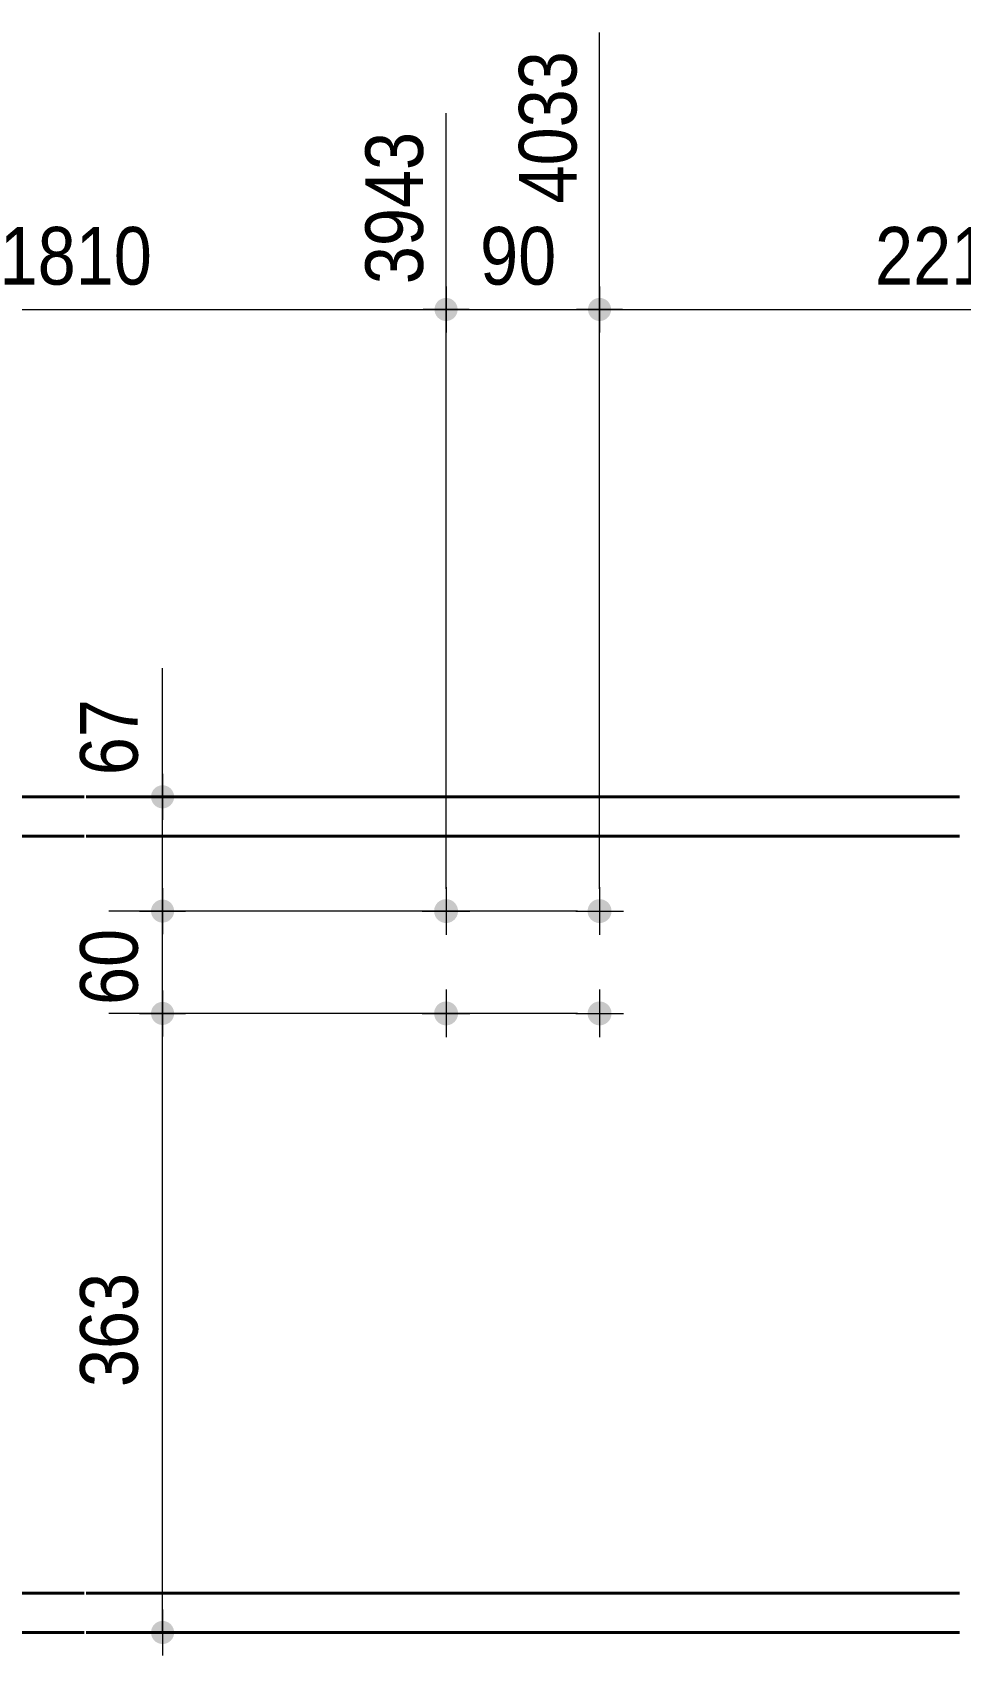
# Model space of a CAD drawing. Header units: millimetres. Extents: x 2 to 410, y 5 to 282.
# Drawn here: x 140.4 to 182.2, y 132.9 to 206.1 of the extents above; entities that cross this region are included whole.
import ezdxf

# ---------------------------------------------------------------- set-up
doc = ezdxf.new("R2010")
doc.units = ezdxf.units.MM
for name, color, linetype, lineweight in [('Boulon', 7, 'Continuous', 0), ('Cotation', 7, 'Continuous', 0), ('Piece', 2, 'Continuous', 0)]:
    doc.layers.add(name, color=color, linetype=linetype, lineweight=lineweight)
doc.styles.add('ARIAL', font='ARIAL.TTF')

# ---------------------------------------------------------------- blocks, each defined once
blk = doc.blocks.new('*A9')
at = {"layer": 'Boulon'}
for points in [[(165.41, 166.469), (165.412, 166.495), (165.415, 166.521), (165.419, 166.547), (165.425, 166.573), (165.432, 166.598), (165.441, 166.623), (165.45, 166.648), (165.461, 166.672), (165.473, 166.696), (165.486, 166.719), (165.5, 166.741), (165.515, 166.763), (165.531, 166.784), (165.549, 166.804), (165.567, 166.823), (165.586, 166.841), (165.606, 166.858), (165.627, 166.875), (165.648, 166.89), (165.671, 166.904), (165.694, 166.917), (165.717, 166.929), (165.742, 166.94), (165.766, 166.949), (165.791, 166.957), (165.817, 166.964), (165.843, 166.97), (165.869, 166.975), (165.895, 166.978), (165.921, 166.98), (165.948, 166.981), (165.974, 166.98), (166, 166.978), (166.027, 166.975), (166.053, 166.97), (166.078, 166.964), (166.104, 166.957), (166.129, 166.949), (166.154, 166.94), (166.178, 166.929), (166.201, 166.917), (166.224, 166.904), (166.247, 166.89), (166.268, 166.875), (166.289, 166.858), (166.309, 166.841), (166.328, 166.823), (166.347, 166.804), (166.364, 166.784), (166.38, 166.763), (166.395, 166.741), (166.409, 166.719), (166.422, 166.696), (166.434, 166.672), (166.445, 166.648), (166.455, 166.623), (166.463, 166.598), (166.47, 166.573), (166.476, 166.547), (166.48, 166.521), (166.483, 166.495), (166.485, 166.469), (166.486, 166.442), (166.485, 166.416), (166.483, 166.389), (166.48, 166.363), (166.476, 166.337), (166.47, 166.311), (166.463, 166.286), (166.455, 166.261), (166.445, 166.236), (166.434, 166.212), (166.422, 166.188), (166.409, 166.165), (166.395, 166.143), (166.38, 166.121), (166.364, 166.1), (166.347, 166.08), (166.328, 166.061), (166.309, 166.043), (166.289, 166.026), (166.268, 166.01), (166.247, 165.994), (166.224, 165.98), (166.201, 165.967), (166.178, 165.955), (166.154, 165.945), (166.129, 165.935), (166.104, 165.927), (166.078, 165.92), (166.053, 165.914), (166.027, 165.909), (166, 165.906), (165.974, 165.904), (165.948, 165.904), (165.921, 165.904), (165.895, 165.906), (165.869, 165.909), (165.843, 165.914), (165.817, 165.92), (165.791, 165.927), (165.766, 165.935), (165.742, 165.945), (165.717, 165.955), (165.694, 165.967), (165.671, 165.98), (165.648, 165.994), (165.627, 166.01), (165.606, 166.026), (165.586, 166.043), (165.567, 166.061), (165.549, 166.08), (165.531, 166.1), (165.515, 166.121), (165.5, 166.143), (165.486, 166.165), (165.473, 166.188), (165.461, 166.212), (165.45, 166.236), (165.441, 166.261), (165.432, 166.286), (165.425, 166.311), (165.419, 166.337), (165.415, 166.363), (165.412, 166.389), (165.41, 166.416), (165.409, 166.442)], [(165.41, 161.853), (165.412, 161.879), (165.415, 161.906), (165.419, 161.932), (165.425, 161.958), (165.432, 161.983), (165.441, 162.008), (165.45, 162.033), (165.461, 162.057), (165.473, 162.081), (165.486, 162.104), (165.5, 162.126), (165.515, 162.147), (165.531, 162.168), (165.549, 162.188), (165.567, 162.207), (165.586, 162.226), (165.606, 162.243), (165.627, 162.259), (165.648, 162.274), (165.671, 162.289), (165.694, 162.302), (165.717, 162.313), (165.742, 162.324), (165.766, 162.334), (165.791, 162.342), (165.817, 162.349), (165.843, 162.355), (165.869, 162.359), (165.895, 162.363), (165.921, 162.365), (165.948, 162.365), (165.974, 162.365), (166, 162.363), (166.027, 162.359), (166.053, 162.355), (166.078, 162.349), (166.104, 162.342), (166.129, 162.334), (166.154, 162.324), (166.178, 162.313), (166.201, 162.302), (166.224, 162.289), (166.247, 162.274), (166.268, 162.259), (166.289, 162.243), (166.309, 162.226), (166.328, 162.207), (166.347, 162.188), (166.364, 162.168), (166.38, 162.147), (166.395, 162.126), (166.409, 162.104), (166.422, 162.081), (166.434, 162.057), (166.445, 162.033), (166.455, 162.008), (166.463, 161.983), (166.47, 161.958), (166.476, 161.932), (166.48, 161.906), (166.483, 161.879), (166.485, 161.853), (166.486, 161.827), (166.485, 161.8), (166.483, 161.774), (166.48, 161.748), (166.476, 161.722), (166.47, 161.696), (166.463, 161.67), (166.455, 161.645), (166.445, 161.621), (166.434, 161.596), (166.422, 161.573), (166.409, 161.55), (166.395, 161.528), (166.38, 161.506), (166.364, 161.485), (166.347, 161.465), (166.328, 161.446), (166.309, 161.428), (166.289, 161.41), (166.268, 161.394), (166.247, 161.379), (166.224, 161.365), (166.201, 161.352), (166.178, 161.34), (166.154, 161.329), (166.129, 161.32), (166.104, 161.311), (166.078, 161.304), (166.053, 161.299), (166.027, 161.294), (166, 161.291), (165.974, 161.289), (165.948, 161.288), (165.921, 161.289), (165.895, 161.291), (165.869, 161.294), (165.843, 161.299), (165.817, 161.304), (165.791, 161.311), (165.766, 161.32), (165.742, 161.329), (165.717, 161.34), (165.694, 161.352), (165.671, 161.365), (165.648, 161.379), (165.627, 161.394), (165.606, 161.41), (165.586, 161.428), (165.567, 161.446), (165.549, 161.465), (165.531, 161.485), (165.515, 161.506), (165.5, 161.528), (165.486, 161.55), (165.473, 161.573), (165.461, 161.596), (165.45, 161.621), (165.441, 161.645), (165.432, 161.67), (165.425, 161.696), (165.419, 161.722), (165.415, 161.748), (165.412, 161.774), (165.41, 161.8), (165.409, 161.827)]]:
    blk.add_hatch(color=256, dxfattribs=at).paths.add_polyline_path(points, flags=17)
at = {"layer": 'Boulon', "linetype": 'Continuous', "lineweight": 0}
for p, q in [((165.948, 167.519), (165.948, 165.365)), ((164.871, 166.442), (167.024, 166.442)), ((165.948, 162.904), (165.948, 160.75)), ((164.871, 161.827), (167.024, 161.827))]:
    blk.add_line(p, q, dxfattribs=at)
blk = doc.blocks.new('*A10')
at = {"layer": 'Boulon'}
for points in [[(158.487, 166.469), (158.489, 166.495), (158.492, 166.521), (158.496, 166.547), (158.502, 166.573), (158.509, 166.598), (158.518, 166.623), (158.527, 166.648), (158.538, 166.672), (158.55, 166.696), (158.563, 166.719), (158.577, 166.741), (158.592, 166.763), (158.608, 166.784), (158.626, 166.804), (158.644, 166.823), (158.663, 166.841), (158.683, 166.858), (158.704, 166.875), (158.725, 166.89), (158.748, 166.904), (158.771, 166.917), (158.794, 166.929), (158.818, 166.94), (158.843, 166.949), (158.868, 166.957), (158.894, 166.964), (158.919, 166.97), (158.945, 166.975), (158.972, 166.978), (158.998, 166.98), (159.024, 166.981), (159.051, 166.98), (159.077, 166.978), (159.103, 166.975), (159.13, 166.97), (159.155, 166.964), (159.181, 166.957), (159.206, 166.949), (159.231, 166.94), (159.255, 166.929), (159.278, 166.917), (159.301, 166.904), (159.324, 166.89), (159.345, 166.875), (159.366, 166.858), (159.386, 166.841), (159.405, 166.823), (159.423, 166.804), (159.441, 166.784), (159.457, 166.763), (159.472, 166.741), (159.486, 166.719), (159.499, 166.696), (159.511, 166.672), (159.522, 166.648), (159.531, 166.623), (159.54, 166.598), (159.547, 166.573), (159.553, 166.547), (159.557, 166.521), (159.56, 166.495), (159.562, 166.469), (159.563, 166.442), (159.562, 166.416), (159.56, 166.389), (159.557, 166.363), (159.553, 166.337), (159.547, 166.311), (159.54, 166.286), (159.531, 166.261), (159.522, 166.236), (159.511, 166.212), (159.499, 166.188), (159.486, 166.165), (159.472, 166.143), (159.457, 166.121), (159.441, 166.1), (159.423, 166.08), (159.405, 166.061), (159.386, 166.043), (159.366, 166.026), (159.345, 166.01), (159.324, 165.994), (159.301, 165.98), (159.278, 165.967), (159.255, 165.955), (159.231, 165.945), (159.206, 165.935), (159.181, 165.927), (159.155, 165.92), (159.13, 165.914), (159.103, 165.909), (159.077, 165.906), (159.051, 165.904), (159.024, 165.904), (158.998, 165.904), (158.972, 165.906), (158.945, 165.909), (158.919, 165.914), (158.894, 165.92), (158.868, 165.927), (158.843, 165.935), (158.818, 165.945), (158.794, 165.955), (158.771, 165.967), (158.748, 165.98), (158.725, 165.994), (158.704, 166.01), (158.683, 166.026), (158.663, 166.043), (158.644, 166.061), (158.626, 166.08), (158.608, 166.1), (158.592, 166.121), (158.577, 166.143), (158.563, 166.165), (158.55, 166.188), (158.538, 166.212), (158.527, 166.236), (158.518, 166.261), (158.509, 166.286), (158.502, 166.311), (158.496, 166.337), (158.492, 166.363), (158.489, 166.389), (158.487, 166.416), (158.486, 166.442)], [(158.487, 161.853), (158.489, 161.879), (158.492, 161.906), (158.496, 161.932), (158.502, 161.958), (158.509, 161.983), (158.518, 162.008), (158.527, 162.033), (158.538, 162.057), (158.55, 162.081), (158.563, 162.104), (158.577, 162.126), (158.592, 162.147), (158.608, 162.168), (158.626, 162.188), (158.644, 162.207), (158.663, 162.226), (158.683, 162.243), (158.704, 162.259), (158.725, 162.274), (158.748, 162.289), (158.771, 162.302), (158.794, 162.313), (158.818, 162.324), (158.843, 162.334), (158.868, 162.342), (158.894, 162.349), (158.919, 162.355), (158.945, 162.359), (158.972, 162.363), (158.998, 162.365), (159.024, 162.365), (159.051, 162.365), (159.077, 162.363), (159.103, 162.359), (159.13, 162.355), (159.155, 162.349), (159.181, 162.342), (159.206, 162.334), (159.231, 162.324), (159.255, 162.313), (159.278, 162.302), (159.301, 162.289), (159.324, 162.274), (159.345, 162.259), (159.366, 162.243), (159.386, 162.226), (159.405, 162.207), (159.423, 162.188), (159.441, 162.168), (159.457, 162.147), (159.472, 162.126), (159.486, 162.104), (159.499, 162.081), (159.511, 162.057), (159.522, 162.033), (159.531, 162.008), (159.54, 161.983), (159.547, 161.958), (159.553, 161.932), (159.557, 161.906), (159.56, 161.879), (159.562, 161.853), (159.563, 161.827), (159.562, 161.8), (159.56, 161.774), (159.557, 161.748), (159.553, 161.722), (159.547, 161.696), (159.54, 161.67), (159.531, 161.645), (159.522, 161.621), (159.511, 161.596), (159.499, 161.573), (159.486, 161.55), (159.472, 161.528), (159.457, 161.506), (159.441, 161.485), (159.423, 161.465), (159.405, 161.446), (159.386, 161.428), (159.366, 161.41), (159.345, 161.394), (159.324, 161.379), (159.301, 161.365), (159.278, 161.352), (159.255, 161.34), (159.231, 161.329), (159.206, 161.32), (159.181, 161.311), (159.155, 161.304), (159.13, 161.299), (159.103, 161.294), (159.077, 161.291), (159.051, 161.289), (159.024, 161.288), (158.998, 161.289), (158.972, 161.291), (158.945, 161.294), (158.919, 161.299), (158.894, 161.304), (158.868, 161.311), (158.843, 161.32), (158.818, 161.329), (158.794, 161.34), (158.771, 161.352), (158.748, 161.365), (158.725, 161.379), (158.704, 161.394), (158.683, 161.41), (158.663, 161.428), (158.644, 161.446), (158.626, 161.465), (158.608, 161.485), (158.592, 161.506), (158.577, 161.528), (158.563, 161.55), (158.55, 161.573), (158.538, 161.596), (158.527, 161.621), (158.518, 161.645), (158.509, 161.67), (158.502, 161.696), (158.496, 161.722), (158.492, 161.748), (158.489, 161.774), (158.487, 161.8), (158.486, 161.827)]]:
    blk.add_hatch(color=256, dxfattribs=at).paths.add_polyline_path(points, flags=17)
at = {"layer": 'Boulon', "linetype": 'Continuous', "lineweight": 0}
for p, q in [((159.024, 167.519), (159.024, 165.365)), ((157.948, 166.442), (160.101, 166.442)), ((159.024, 162.904), (159.024, 160.75)), ((157.948, 161.827), (160.101, 161.827))]:
    blk.add_line(p, q, dxfattribs=at)
blk = doc.blocks.new('*A16')
at = {"layer": 'Piece', "color": 2, "linetype": 'Continuous', "lineweight": 40}
for p, q in [((103.316109, 171.595927), (142.696056, 171.595927)), ((142.796056, 171.595927), (182.176003, 171.595927)), ((142.696056, 169.826697), (103.316109, 169.826697)), ((182.176003, 169.826697), (142.796056, 169.826697)), ((142.696056, 135.67285), (103.316109, 135.67285)), ((182.176003, 135.67285), (142.796056, 135.67285)), ((103.316109, 133.90362), (142.696056, 133.90362)), ((142.796056, 133.90362), (182.176003, 133.90362))]:
    blk.add_line(p, q, dxfattribs=at)
blk = doc.blocks.new('*A64')
at = {"layer": 'Cotation'}
for points in [[(146.214, 161.307), (146.188, 161.309), (146.163, 161.312), (146.138, 161.317), (146.113, 161.322), (146.088, 161.329), (146.064, 161.337), (146.04, 161.346), (146.017, 161.357), (145.994, 161.368), (145.972, 161.381), (145.95, 161.394), (145.929, 161.409), (145.909, 161.425), (145.89, 161.441), (145.871, 161.459), (145.854, 161.477), (145.837, 161.497), (145.821, 161.517), (145.807, 161.538), (145.793, 161.559), (145.781, 161.582), (145.769, 161.604), (145.759, 161.628), (145.75, 161.652), (145.742, 161.676), (145.735, 161.7), (145.729, 161.725), (145.725, 161.75), (145.722, 161.776), (145.72, 161.801), (145.719, 161.827), (145.72, 161.852), (145.722, 161.878), (145.725, 161.903), (145.729, 161.928), (145.735, 161.953), (145.742, 161.978), (145.75, 162.002), (145.759, 162.026), (145.769, 162.049), (145.781, 162.072), (145.793, 162.094), (145.807, 162.116), (145.821, 162.136), (145.837, 162.157), (145.854, 162.176), (145.871, 162.194), (145.89, 162.212), (145.909, 162.229), (145.929, 162.244), (145.95, 162.259), (145.972, 162.273), (145.994, 162.285), (146.017, 162.297), (146.04, 162.307), (146.064, 162.316), (146.088, 162.324), (146.113, 162.331), (146.138, 162.337), (146.163, 162.341), (146.188, 162.344), (146.214, 162.346), (146.239, 162.347), (146.265, 162.346), (146.29, 162.344), (146.315, 162.341), (146.341, 162.337), (146.365, 162.331), (146.39, 162.324), (146.414, 162.316), (146.438, 162.307), (146.461, 162.297), (146.484, 162.285), (146.506, 162.273), (146.528, 162.259), (146.549, 162.244), (146.569, 162.229), (146.588, 162.212), (146.607, 162.194), (146.624, 162.176), (146.641, 162.157), (146.657, 162.136), (146.671, 162.116), (146.685, 162.094), (146.698, 162.072), (146.709, 162.049), (146.72, 162.026), (146.729, 162.002), (146.737, 161.978), (146.744, 161.953), (146.749, 161.928), (146.753, 161.903), (146.757, 161.878), (146.758, 161.852), (146.759, 161.827), (146.758, 161.801), (146.757, 161.776), (146.753, 161.75), (146.749, 161.725), (146.744, 161.7), (146.737, 161.676), (146.729, 161.652), (146.72, 161.628), (146.709, 161.604), (146.698, 161.582), (146.685, 161.559), (146.671, 161.538), (146.657, 161.517), (146.641, 161.497), (146.624, 161.477), (146.607, 161.459), (146.588, 161.441), (146.569, 161.425), (146.549, 161.409), (146.528, 161.394), (146.506, 161.381), (146.484, 161.368), (146.461, 161.357), (146.438, 161.346), (146.414, 161.337), (146.39, 161.329), (146.365, 161.322), (146.341, 161.317), (146.315, 161.312), (146.29, 161.309), (146.265, 161.307), (146.239, 161.307)], [(146.214, 133.384), (146.188, 133.386), (146.163, 133.389), (146.138, 133.394), (146.113, 133.399), (146.088, 133.406), (146.064, 133.414), (146.04, 133.423), (146.017, 133.434), (145.994, 133.445), (145.972, 133.458), (145.95, 133.471), (145.929, 133.486), (145.909, 133.502), (145.89, 133.518), (145.871, 133.536), (145.854, 133.554), (145.837, 133.574), (145.821, 133.594), (145.807, 133.615), (145.793, 133.636), (145.781, 133.658), (145.769, 133.681), (145.759, 133.705), (145.75, 133.728), (145.742, 133.753), (145.735, 133.777), (145.729, 133.802), (145.725, 133.827), (145.722, 133.853), (145.72, 133.878), (145.719, 133.904), (145.72, 133.929), (145.722, 133.955), (145.725, 133.98), (145.729, 134.005), (145.735, 134.03), (145.742, 134.055), (145.75, 134.079), (145.759, 134.103), (145.769, 134.126), (145.781, 134.149), (145.793, 134.171), (145.807, 134.193), (145.821, 134.213), (145.837, 134.234), (145.854, 134.253), (145.871, 134.271), (145.89, 134.289), (145.909, 134.306), (145.929, 134.321), (145.95, 134.336), (145.972, 134.35), (145.994, 134.362), (146.017, 134.374), (146.04, 134.384), (146.064, 134.393), (146.088, 134.401), (146.113, 134.408), (146.138, 134.414), (146.163, 134.418), (146.188, 134.421), (146.214, 134.423), (146.239, 134.424), (146.265, 134.423), (146.29, 134.421), (146.315, 134.418), (146.341, 134.414), (146.365, 134.408), (146.39, 134.401), (146.414, 134.393), (146.438, 134.384), (146.461, 134.374), (146.484, 134.362), (146.506, 134.35), (146.528, 134.336), (146.549, 134.321), (146.569, 134.306), (146.588, 134.289), (146.607, 134.271), (146.624, 134.253), (146.641, 134.234), (146.657, 134.213), (146.671, 134.193), (146.685, 134.171), (146.698, 134.149), (146.709, 134.126), (146.72, 134.103), (146.729, 134.079), (146.737, 134.055), (146.744, 134.03), (146.749, 134.005), (146.753, 133.98), (146.757, 133.955), (146.758, 133.929), (146.759, 133.904), (146.758, 133.878), (146.757, 133.853), (146.753, 133.827), (146.749, 133.802), (146.744, 133.777), (146.737, 133.753), (146.729, 133.728), (146.72, 133.705), (146.709, 133.681), (146.698, 133.658), (146.685, 133.636), (146.671, 133.615), (146.657, 133.594), (146.641, 133.574), (146.624, 133.554), (146.607, 133.536), (146.588, 133.518), (146.569, 133.502), (146.549, 133.486), (146.528, 133.471), (146.506, 133.458), (146.484, 133.445), (146.461, 133.434), (146.438, 133.423), (146.414, 133.414), (146.39, 133.406), (146.365, 133.399), (146.341, 133.394), (146.315, 133.389), (146.29, 133.386), (146.265, 133.384), (146.239, 133.384)]]:
    blk.add_hatch(color=256, dxfattribs=at).paths.add_polyline_path(points, flags=17)
at = {"layer": 'Cotation', "linetype": 'Continuous', "lineweight": 0}
for p, q in [((146.239, 162.867), (146.239, 160.787)), ((146.239, 161.827), (146.239, 162.867)), ((164.948, 161.827), (145.639, 161.827)), ((145.639, 161.827), (147.279, 161.827)), ((146.239, 133.904), (146.239, 161.827)), ((146.239, 134.944), (146.239, 132.864)), ((158.024, 133.904), (143.819, 133.904)), ((145.199, 133.904), (147.279, 133.904)), ((146.239, 133.904), (146.239, 132.864))]:
    blk.add_line(p, q, dxfattribs=at)
at = {"layer": 'Cotation'}
for p in [(146.239, 161.827), (146.239, 133.904)]:
    blk.add_point(p, dxfattribs=at)
at = {"layer": 'Cotation', "style": 'ARIAL', "width": 0.85}
blk.add_text('363', height=2.6, rotation=90.00021, dxfattribs=at).set_placement((145.119, 144.973))
blk = doc.blocks.new('*A65')
at = {"layer": 'Cotation'}
for points in [[(146.214, 165.923), (146.188, 165.925), (146.163, 165.928), (146.138, 165.932), (146.113, 165.938), (146.088, 165.944), (146.064, 165.952), (146.04, 165.962), (146.017, 165.972), (145.994, 165.983), (145.972, 165.996), (145.95, 166.01), (145.929, 166.024), (145.909, 166.04), (145.89, 166.057), (145.871, 166.074), (145.854, 166.093), (145.837, 166.112), (145.821, 166.132), (145.807, 166.153), (145.793, 166.175), (145.781, 166.197), (145.769, 166.22), (145.759, 166.243), (145.75, 166.267), (145.742, 166.291), (145.735, 166.316), (145.729, 166.341), (145.725, 166.366), (145.722, 166.391), (145.72, 166.417), (145.719, 166.442), (145.72, 166.468), (145.722, 166.493), (145.725, 166.518), (145.729, 166.544), (145.735, 166.568), (145.742, 166.593), (145.75, 166.617), (145.759, 166.641), (145.769, 166.664), (145.781, 166.687), (145.793, 166.709), (145.807, 166.731), (145.821, 166.752), (145.837, 166.772), (145.854, 166.791), (145.871, 166.81), (145.89, 166.827), (145.909, 166.844), (145.929, 166.86), (145.95, 166.874), (145.972, 166.888), (145.994, 166.901), (146.017, 166.912), (146.04, 166.922), (146.064, 166.932), (146.088, 166.94), (146.113, 166.946), (146.138, 166.952), (146.163, 166.956), (146.188, 166.96), (146.214, 166.961), (146.239, 166.962), (146.265, 166.961), (146.29, 166.96), (146.315, 166.956), (146.341, 166.952), (146.365, 166.946), (146.39, 166.94), (146.414, 166.932), (146.438, 166.922), (146.461, 166.912), (146.484, 166.901), (146.506, 166.888), (146.528, 166.874), (146.549, 166.86), (146.569, 166.844), (146.588, 166.827), (146.607, 166.81), (146.624, 166.791), (146.641, 166.772), (146.657, 166.752), (146.671, 166.731), (146.685, 166.709), (146.698, 166.687), (146.709, 166.664), (146.72, 166.641), (146.729, 166.617), (146.737, 166.593), (146.744, 166.568), (146.749, 166.544), (146.753, 166.518), (146.757, 166.493), (146.758, 166.468), (146.759, 166.442), (146.758, 166.417), (146.757, 166.391), (146.753, 166.366), (146.749, 166.341), (146.744, 166.316), (146.737, 166.291), (146.729, 166.267), (146.72, 166.243), (146.709, 166.22), (146.698, 166.197), (146.685, 166.175), (146.671, 166.153), (146.657, 166.132), (146.641, 166.112), (146.624, 166.093), (146.607, 166.074), (146.588, 166.057), (146.569, 166.04), (146.549, 166.024), (146.528, 166.01), (146.506, 165.996), (146.484, 165.983), (146.461, 165.972), (146.438, 165.962), (146.414, 165.952), (146.39, 165.944), (146.365, 165.938), (146.341, 165.932), (146.315, 165.928), (146.29, 165.925), (146.265, 165.923), (146.239, 165.922)], [(146.214, 161.307), (146.188, 161.309), (146.163, 161.312), (146.138, 161.317), (146.113, 161.322), (146.088, 161.329), (146.064, 161.337), (146.04, 161.346), (146.017, 161.357), (145.994, 161.368), (145.972, 161.381), (145.95, 161.394), (145.929, 161.409), (145.909, 161.425), (145.89, 161.441), (145.871, 161.459), (145.854, 161.477), (145.837, 161.497), (145.821, 161.517), (145.807, 161.538), (145.793, 161.559), (145.781, 161.582), (145.769, 161.604), (145.759, 161.628), (145.75, 161.652), (145.742, 161.676), (145.735, 161.7), (145.729, 161.725), (145.725, 161.75), (145.722, 161.776), (145.72, 161.801), (145.719, 161.827), (145.72, 161.852), (145.722, 161.878), (145.725, 161.903), (145.729, 161.928), (145.735, 161.953), (145.742, 161.978), (145.75, 162.002), (145.759, 162.026), (145.769, 162.049), (145.781, 162.072), (145.793, 162.094), (145.807, 162.116), (145.821, 162.136), (145.837, 162.157), (145.854, 162.176), (145.871, 162.194), (145.89, 162.212), (145.909, 162.229), (145.929, 162.244), (145.95, 162.259), (145.972, 162.273), (145.994, 162.285), (146.017, 162.297), (146.04, 162.307), (146.064, 162.316), (146.088, 162.324), (146.113, 162.331), (146.138, 162.337), (146.163, 162.341), (146.188, 162.344), (146.214, 162.346), (146.239, 162.347), (146.265, 162.346), (146.29, 162.344), (146.315, 162.341), (146.341, 162.337), (146.365, 162.331), (146.39, 162.324), (146.414, 162.316), (146.438, 162.307), (146.461, 162.297), (146.484, 162.285), (146.506, 162.273), (146.528, 162.259), (146.549, 162.244), (146.569, 162.229), (146.588, 162.212), (146.607, 162.194), (146.624, 162.176), (146.641, 162.157), (146.657, 162.136), (146.671, 162.116), (146.685, 162.094), (146.698, 162.072), (146.709, 162.049), (146.72, 162.026), (146.729, 162.002), (146.737, 161.978), (146.744, 161.953), (146.749, 161.928), (146.753, 161.903), (146.757, 161.878), (146.758, 161.852), (146.759, 161.827), (146.758, 161.801), (146.757, 161.776), (146.753, 161.75), (146.749, 161.725), (146.744, 161.7), (146.737, 161.676), (146.729, 161.652), (146.72, 161.628), (146.709, 161.604), (146.698, 161.582), (146.685, 161.559), (146.671, 161.538), (146.657, 161.517), (146.641, 161.497), (146.624, 161.477), (146.607, 161.459), (146.588, 161.441), (146.569, 161.425), (146.549, 161.409), (146.528, 161.394), (146.506, 161.381), (146.484, 161.368), (146.461, 161.357), (146.438, 161.346), (146.414, 161.337), (146.39, 161.329), (146.365, 161.322), (146.341, 161.317), (146.315, 161.312), (146.29, 161.309), (146.265, 161.307), (146.239, 161.307)]]:
    blk.add_hatch(color=256, dxfattribs=at).paths.add_polyline_path(points, flags=17)
at = {"layer": 'Cotation', "linetype": 'Continuous', "lineweight": 0}
for p, q in [((146.239, 167.482), (146.239, 165.402)), ((146.239, 166.442), (146.239, 167.482)), ((164.948, 166.442), (143.819, 166.442)), ((145.199, 166.442), (147.279, 166.442)), ((146.239, 161.827), (146.239, 166.442)), ((146.239, 162.867), (146.239, 160.787)), ((164.948, 161.827), (143.819, 161.827)), ((145.199, 161.827), (147.279, 161.827)), ((146.239, 161.827), (146.239, 160.787))]:
    blk.add_line(p, q, dxfattribs=at)
at = {"layer": 'Cotation'}
for p in [(146.239, 166.442), (146.239, 161.827)]:
    blk.add_point(p, dxfattribs=at)
at = {"layer": 'Cotation', "style": 'ARIAL', "width": 0.85}
blk.add_text('60', height=2.6, rotation=90.00021, dxfattribs=at).set_placement((145.119, 162.206))
blk = doc.blocks.new('*A66')
at = {"layer": 'Cotation'}
for points in [[(146.214, 171.077), (146.188, 171.078), (146.163, 171.082), (146.138, 171.086), (146.113, 171.092), (146.088, 171.098), (146.064, 171.106), (146.04, 171.116), (146.017, 171.126), (145.994, 171.137), (145.972, 171.15), (145.95, 171.164), (145.929, 171.178), (145.909, 171.194), (145.89, 171.211), (145.871, 171.228), (145.854, 171.247), (145.837, 171.266), (145.821, 171.286), (145.807, 171.307), (145.793, 171.329), (145.781, 171.351), (145.769, 171.374), (145.759, 171.397), (145.75, 171.421), (145.742, 171.445), (145.735, 171.47), (145.729, 171.494), (145.725, 171.52), (145.722, 171.545), (145.72, 171.57), (145.719, 171.596), (145.72, 171.621), (145.722, 171.647), (145.725, 171.672), (145.729, 171.697), (145.735, 171.722), (145.742, 171.747), (145.75, 171.771), (145.759, 171.795), (145.769, 171.818), (145.781, 171.841), (145.793, 171.863), (145.807, 171.885), (145.821, 171.906), (145.837, 171.926), (145.854, 171.945), (145.871, 171.964), (145.89, 171.981), (145.909, 171.998), (145.929, 172.014), (145.95, 172.028), (145.972, 172.042), (145.994, 172.055), (146.017, 172.066), (146.04, 172.076), (146.064, 172.086), (146.088, 172.094), (146.113, 172.1), (146.138, 172.106), (146.163, 172.11), (146.188, 172.113), (146.214, 172.115), (146.239, 172.116), (146.265, 172.115), (146.29, 172.113), (146.315, 172.11), (146.341, 172.106), (146.365, 172.1), (146.39, 172.094), (146.414, 172.086), (146.438, 172.076), (146.461, 172.066), (146.484, 172.055), (146.506, 172.042), (146.528, 172.028), (146.549, 172.014), (146.569, 171.998), (146.588, 171.981), (146.607, 171.964), (146.624, 171.945), (146.641, 171.926), (146.657, 171.906), (146.671, 171.885), (146.685, 171.863), (146.698, 171.841), (146.709, 171.818), (146.72, 171.795), (146.729, 171.771), (146.737, 171.747), (146.744, 171.722), (146.749, 171.697), (146.753, 171.672), (146.757, 171.647), (146.758, 171.621), (146.759, 171.596), (146.758, 171.57), (146.757, 171.545), (146.753, 171.52), (146.749, 171.494), (146.744, 171.47), (146.737, 171.445), (146.729, 171.421), (146.72, 171.397), (146.709, 171.374), (146.698, 171.351), (146.685, 171.329), (146.671, 171.307), (146.657, 171.286), (146.641, 171.266), (146.624, 171.247), (146.607, 171.228), (146.588, 171.211), (146.569, 171.194), (146.549, 171.178), (146.528, 171.164), (146.506, 171.15), (146.484, 171.137), (146.461, 171.126), (146.438, 171.116), (146.414, 171.106), (146.39, 171.098), (146.365, 171.092), (146.341, 171.086), (146.315, 171.082), (146.29, 171.078), (146.265, 171.077), (146.239, 171.076)], [(146.214, 165.923), (146.188, 165.925), (146.163, 165.928), (146.138, 165.932), (146.113, 165.938), (146.088, 165.944), (146.064, 165.952), (146.04, 165.962), (146.017, 165.972), (145.994, 165.983), (145.972, 165.996), (145.95, 166.01), (145.929, 166.024), (145.909, 166.04), (145.89, 166.057), (145.871, 166.074), (145.854, 166.093), (145.837, 166.112), (145.821, 166.132), (145.807, 166.153), (145.793, 166.175), (145.781, 166.197), (145.769, 166.22), (145.759, 166.243), (145.75, 166.267), (145.742, 166.291), (145.735, 166.316), (145.729, 166.341), (145.725, 166.366), (145.722, 166.391), (145.72, 166.417), (145.719, 166.442), (145.72, 166.468), (145.722, 166.493), (145.725, 166.518), (145.729, 166.544), (145.735, 166.568), (145.742, 166.593), (145.75, 166.617), (145.759, 166.641), (145.769, 166.664), (145.781, 166.687), (145.793, 166.709), (145.807, 166.731), (145.821, 166.752), (145.837, 166.772), (145.854, 166.791), (145.871, 166.81), (145.89, 166.827), (145.909, 166.844), (145.929, 166.86), (145.95, 166.874), (145.972, 166.888), (145.994, 166.901), (146.017, 166.912), (146.04, 166.922), (146.064, 166.932), (146.088, 166.94), (146.113, 166.946), (146.138, 166.952), (146.163, 166.956), (146.188, 166.96), (146.214, 166.961), (146.239, 166.962), (146.265, 166.961), (146.29, 166.96), (146.315, 166.956), (146.341, 166.952), (146.365, 166.946), (146.39, 166.94), (146.414, 166.932), (146.438, 166.922), (146.461, 166.912), (146.484, 166.901), (146.506, 166.888), (146.528, 166.874), (146.549, 166.86), (146.569, 166.844), (146.588, 166.827), (146.607, 166.81), (146.624, 166.791), (146.641, 166.772), (146.657, 166.752), (146.671, 166.731), (146.685, 166.709), (146.698, 166.687), (146.709, 166.664), (146.72, 166.641), (146.729, 166.617), (146.737, 166.593), (146.744, 166.568), (146.749, 166.544), (146.753, 166.518), (146.757, 166.493), (146.758, 166.468), (146.759, 166.442), (146.758, 166.417), (146.757, 166.391), (146.753, 166.366), (146.749, 166.341), (146.744, 166.316), (146.737, 166.291), (146.729, 166.267), (146.72, 166.243), (146.709, 166.22), (146.698, 166.197), (146.685, 166.175), (146.671, 166.153), (146.657, 166.132), (146.641, 166.112), (146.624, 166.093), (146.607, 166.074), (146.588, 166.057), (146.569, 166.04), (146.549, 166.024), (146.528, 166.01), (146.506, 165.996), (146.484, 165.983), (146.461, 165.972), (146.438, 165.962), (146.414, 165.952), (146.39, 165.944), (146.365, 165.938), (146.341, 165.932), (146.315, 165.928), (146.29, 165.925), (146.265, 165.923), (146.239, 165.922)]]:
    blk.add_hatch(color=256, dxfattribs=at).paths.add_polyline_path(points, flags=17)
at = {"layer": 'Cotation', "linetype": 'Continuous', "lineweight": 0}
for p, q in [((146.239, 171.596), (146.239, 177.403)), ((146.239, 171.596), (146.239, 177.403)), ((146.239, 172.636), (146.239, 170.556)), ((158.024, 171.596), (143.819, 171.596)), ((145.199, 171.596), (147.279, 171.596)), ((146.239, 166.442), (146.239, 171.596)), ((146.239, 167.482), (146.239, 165.402)), ((164.948, 166.442), (145.639, 166.442)), ((145.639, 166.442), (147.279, 166.442)), ((146.239, 166.442), (146.239, 165.402))]:
    blk.add_line(p, q, dxfattribs=at)
at = {"layer": 'Cotation'}
for p in [(146.239, 171.596), (146.239, 166.442)]:
    blk.add_point(p, dxfattribs=at)
at = {"layer": 'Cotation', "style": 'ARIAL', "width": 0.85}
blk.add_text('67', height=2.6, rotation=90.00021, dxfattribs=at).set_placement((145.119, 172.571))
blk = doc.blocks.new('*A85')
at = {"layer": 'Cotation'}
for points in [[(126.442, 193.059), (126.417, 193.061), (126.391, 193.064), (126.366, 193.069), (126.341, 193.074), (126.317, 193.081), (126.292, 193.089), (126.269, 193.098), (126.245, 193.108), (126.222, 193.12), (126.2, 193.133), (126.179, 193.146), (126.158, 193.161), (126.138, 193.177), (126.118, 193.193), (126.1, 193.211), (126.082, 193.229), (126.066, 193.249), (126.05, 193.269), (126.035, 193.29), (126.022, 193.311), (126.009, 193.333), (125.998, 193.356), (125.987, 193.38), (125.978, 193.403), (125.97, 193.428), (125.963, 193.452), (125.958, 193.477), (125.953, 193.502), (125.95, 193.528), (125.948, 193.553), (125.948, 193.579), (125.948, 193.604), (125.95, 193.63), (125.953, 193.655), (125.958, 193.68), (125.963, 193.705), (125.97, 193.73), (125.978, 193.754), (125.987, 193.778), (125.998, 193.801), (126.009, 193.824), (126.022, 193.846), (126.035, 193.867), (126.05, 193.888), (126.066, 193.908), (126.082, 193.928), (126.1, 193.946), (126.118, 193.964), (126.138, 193.981), (126.158, 193.996), (126.179, 194.011), (126.2, 194.025), (126.222, 194.037), (126.245, 194.049), (126.269, 194.059), (126.292, 194.068), (126.317, 194.076), (126.341, 194.083), (126.366, 194.089), (126.391, 194.093), (126.417, 194.096), (126.442, 194.098), (126.468, 194.099), (126.493, 194.098), (126.519, 194.096), (126.544, 194.093), (126.569, 194.089), (126.594, 194.083), (126.619, 194.076), (126.643, 194.068), (126.667, 194.059), (126.69, 194.049), (126.713, 194.037), (126.735, 194.025), (126.757, 194.011), (126.777, 193.996), (126.798, 193.981), (126.817, 193.964), (126.835, 193.946), (126.853, 193.928), (126.87, 193.908), (126.885, 193.888), (126.9, 193.867), (126.914, 193.846), (126.926, 193.824), (126.938, 193.801), (126.948, 193.778), (126.957, 193.754), (126.965, 193.73), (126.972, 193.705), (126.978, 193.68), (126.982, 193.655), (126.985, 193.63), (126.987, 193.604), (126.988, 193.579), (126.987, 193.553), (126.985, 193.528), (126.982, 193.502), (126.978, 193.477), (126.972, 193.452), (126.965, 193.428), (126.957, 193.403), (126.948, 193.38), (126.938, 193.356), (126.926, 193.333), (126.914, 193.311), (126.9, 193.29), (126.885, 193.269), (126.87, 193.249), (126.853, 193.229), (126.835, 193.211), (126.817, 193.193), (126.798, 193.177), (126.777, 193.161), (126.757, 193.146), (126.735, 193.133), (126.713, 193.12), (126.69, 193.108), (126.667, 193.098), (126.643, 193.089), (126.619, 193.081), (126.594, 193.074), (126.569, 193.069), (126.544, 193.064), (126.519, 193.061), (126.493, 193.059), (126.468, 193.059)], [(158.999, 193.059), (158.974, 193.061), (158.948, 193.064), (158.923, 193.069), (158.898, 193.074), (158.874, 193.081), (158.849, 193.089), (158.825, 193.098), (158.802, 193.108), (158.779, 193.12), (158.757, 193.133), (158.736, 193.146), (158.715, 193.161), (158.695, 193.177), (158.675, 193.193), (158.657, 193.211), (158.639, 193.229), (158.623, 193.249), (158.607, 193.269), (158.592, 193.29), (158.578, 193.311), (158.566, 193.333), (158.554, 193.356), (158.544, 193.38), (158.535, 193.403), (158.527, 193.428), (158.52, 193.452), (158.514, 193.477), (158.51, 193.502), (158.507, 193.528), (158.505, 193.553), (158.504, 193.579), (158.505, 193.604), (158.507, 193.63), (158.51, 193.655), (158.514, 193.68), (158.52, 193.705), (158.527, 193.73), (158.535, 193.754), (158.544, 193.778), (158.554, 193.801), (158.566, 193.824), (158.578, 193.846), (158.592, 193.867), (158.607, 193.888), (158.623, 193.908), (158.639, 193.928), (158.657, 193.946), (158.675, 193.964), (158.695, 193.981), (158.715, 193.996), (158.736, 194.011), (158.757, 194.025), (158.779, 194.037), (158.802, 194.049), (158.825, 194.059), (158.849, 194.068), (158.874, 194.076), (158.898, 194.083), (158.923, 194.089), (158.948, 194.093), (158.974, 194.096), (158.999, 194.098), (159.024, 194.099), (159.05, 194.098), (159.075, 194.096), (159.101, 194.093), (159.126, 194.089), (159.151, 194.083), (159.175, 194.076), (159.2, 194.068), (159.223, 194.059), (159.247, 194.049), (159.27, 194.037), (159.292, 194.025), (159.313, 194.011), (159.334, 193.996), (159.354, 193.981), (159.374, 193.964), (159.392, 193.946), (159.41, 193.928), (159.426, 193.908), (159.442, 193.888), (159.457, 193.867), (159.471, 193.846), (159.483, 193.824), (159.495, 193.801), (159.505, 193.778), (159.514, 193.754), (159.522, 193.73), (159.529, 193.705), (159.534, 193.68), (159.539, 193.655), (159.542, 193.63), (159.544, 193.604), (159.544, 193.579), (159.544, 193.553), (159.542, 193.528), (159.539, 193.502), (159.534, 193.477), (159.529, 193.452), (159.522, 193.428), (159.514, 193.403), (159.505, 193.38), (159.495, 193.356), (159.483, 193.333), (159.471, 193.311), (159.457, 193.29), (159.442, 193.269), (159.426, 193.249), (159.41, 193.229), (159.392, 193.211), (159.374, 193.193), (159.354, 193.177), (159.334, 193.161), (159.313, 193.146), (159.292, 193.133), (159.27, 193.12), (159.247, 193.108), (159.223, 193.098), (159.2, 193.089), (159.175, 193.081), (159.151, 193.074), (159.126, 193.069), (159.101, 193.064), (159.075, 193.061), (159.05, 193.059), (159.024, 193.059)]]:
    blk.add_hatch(color=256, dxfattribs=at).paths.add_polyline_path(points, flags=17)
at = {"layer": 'Cotation', "linetype": 'Continuous', "lineweight": 0}
for p, q in [((126.468, 167.442), (126.468, 206.072)), ((159.024, 167.442), (159.024, 202.432)), ((126.468, 194.619), (126.468, 192.539)), ((159.024, 194.619), (159.024, 192.539)), ((127.508, 193.579), (125.428, 193.579)), ((126.468, 193.579), (125.428, 193.579)), ((126.468, 193.579), (159.024, 193.579)), ((160.064, 193.579), (157.984, 193.579)), ((159.024, 193.579), (160.064, 193.579))]:
    blk.add_line(p, q, dxfattribs=at)
at = {"layer": 'Cotation'}
for p in [(126.468, 193.579), (159.024, 193.579)]:
    blk.add_point(p, dxfattribs=at)
at = {"layer": 'Cotation', "style": 'ARIAL', "width": 0.85}
blk.add_text('3943', height=2.6, rotation=90.00021, dxfattribs=at).set_placement((157.984, 194.719))
blk.add_text('1810', height=2.6, dxfattribs=at).set_placement((138.889, 194.699))
blk = doc.blocks.new('*A86')
at = {"layer": 'Cotation'}
for points in [[(158.999, 193.059), (158.974, 193.061), (158.948, 193.064), (158.923, 193.069), (158.898, 193.074), (158.874, 193.081), (158.849, 193.089), (158.825, 193.098), (158.802, 193.108), (158.779, 193.12), (158.757, 193.133), (158.736, 193.146), (158.715, 193.161), (158.695, 193.177), (158.675, 193.193), (158.657, 193.211), (158.639, 193.229), (158.623, 193.249), (158.607, 193.269), (158.592, 193.29), (158.578, 193.311), (158.566, 193.333), (158.554, 193.356), (158.544, 193.38), (158.535, 193.403), (158.527, 193.428), (158.52, 193.452), (158.514, 193.477), (158.51, 193.502), (158.507, 193.528), (158.505, 193.553), (158.504, 193.579), (158.505, 193.604), (158.507, 193.63), (158.51, 193.655), (158.514, 193.68), (158.52, 193.705), (158.527, 193.73), (158.535, 193.754), (158.544, 193.778), (158.554, 193.801), (158.566, 193.824), (158.578, 193.846), (158.592, 193.867), (158.607, 193.888), (158.623, 193.908), (158.639, 193.928), (158.657, 193.946), (158.675, 193.964), (158.695, 193.981), (158.715, 193.996), (158.736, 194.011), (158.757, 194.025), (158.779, 194.037), (158.802, 194.049), (158.825, 194.059), (158.849, 194.068), (158.874, 194.076), (158.898, 194.083), (158.923, 194.089), (158.948, 194.093), (158.974, 194.096), (158.999, 194.098), (159.024, 194.099), (159.05, 194.098), (159.075, 194.096), (159.101, 194.093), (159.126, 194.089), (159.151, 194.083), (159.175, 194.076), (159.2, 194.068), (159.223, 194.059), (159.247, 194.049), (159.27, 194.037), (159.292, 194.025), (159.313, 194.011), (159.334, 193.996), (159.354, 193.981), (159.374, 193.964), (159.392, 193.946), (159.41, 193.928), (159.426, 193.908), (159.442, 193.888), (159.457, 193.867), (159.471, 193.846), (159.483, 193.824), (159.495, 193.801), (159.505, 193.778), (159.514, 193.754), (159.522, 193.73), (159.529, 193.705), (159.534, 193.68), (159.539, 193.655), (159.542, 193.63), (159.544, 193.604), (159.544, 193.579), (159.544, 193.553), (159.542, 193.528), (159.539, 193.502), (159.534, 193.477), (159.529, 193.452), (159.522, 193.428), (159.514, 193.403), (159.505, 193.38), (159.495, 193.356), (159.483, 193.333), (159.471, 193.311), (159.457, 193.29), (159.442, 193.269), (159.426, 193.249), (159.41, 193.229), (159.392, 193.211), (159.374, 193.193), (159.354, 193.177), (159.334, 193.161), (159.313, 193.146), (159.292, 193.133), (159.27, 193.12), (159.247, 193.108), (159.223, 193.098), (159.2, 193.089), (159.175, 193.081), (159.151, 193.074), (159.126, 193.069), (159.101, 193.064), (159.075, 193.061), (159.05, 193.059), (159.024, 193.059)], [(165.922, 193.059), (165.897, 193.061), (165.871, 193.064), (165.846, 193.069), (165.821, 193.074), (165.797, 193.081), (165.772, 193.089), (165.749, 193.098), (165.725, 193.108), (165.702, 193.12), (165.68, 193.133), (165.659, 193.146), (165.638, 193.161), (165.618, 193.177), (165.598, 193.193), (165.58, 193.211), (165.562, 193.229), (165.546, 193.249), (165.53, 193.269), (165.515, 193.29), (165.502, 193.311), (165.489, 193.333), (165.477, 193.356), (165.467, 193.38), (165.458, 193.403), (165.45, 193.428), (165.443, 193.452), (165.438, 193.477), (165.433, 193.502), (165.43, 193.528), (165.428, 193.553), (165.428, 193.579), (165.428, 193.604), (165.43, 193.63), (165.433, 193.655), (165.438, 193.68), (165.443, 193.705), (165.45, 193.73), (165.458, 193.754), (165.467, 193.778), (165.477, 193.801), (165.489, 193.824), (165.502, 193.846), (165.515, 193.867), (165.53, 193.888), (165.546, 193.908), (165.562, 193.928), (165.58, 193.946), (165.598, 193.964), (165.618, 193.981), (165.638, 193.996), (165.659, 194.011), (165.68, 194.025), (165.702, 194.037), (165.725, 194.049), (165.749, 194.059), (165.772, 194.068), (165.797, 194.076), (165.821, 194.083), (165.846, 194.089), (165.871, 194.093), (165.897, 194.096), (165.922, 194.098), (165.948, 194.099), (165.973, 194.098), (165.999, 194.096), (166.024, 194.093), (166.049, 194.089), (166.074, 194.083), (166.099, 194.076), (166.123, 194.068), (166.147, 194.059), (166.17, 194.049), (166.193, 194.037), (166.215, 194.025), (166.236, 194.011), (166.257, 193.996), (166.277, 193.981), (166.297, 193.964), (166.315, 193.946), (166.333, 193.928), (166.35, 193.908), (166.365, 193.888), (166.38, 193.867), (166.394, 193.846), (166.406, 193.824), (166.418, 193.801), (166.428, 193.778), (166.437, 193.754), (166.445, 193.73), (166.452, 193.705), (166.458, 193.68), (166.462, 193.655), (166.465, 193.63), (166.467, 193.604), (166.468, 193.579), (166.467, 193.553), (166.465, 193.528), (166.462, 193.502), (166.458, 193.477), (166.452, 193.452), (166.445, 193.428), (166.437, 193.403), (166.428, 193.38), (166.418, 193.356), (166.406, 193.333), (166.394, 193.311), (166.38, 193.29), (166.365, 193.269), (166.35, 193.249), (166.333, 193.229), (166.315, 193.211), (166.297, 193.193), (166.277, 193.177), (166.257, 193.161), (166.236, 193.146), (166.215, 193.133), (166.193, 193.12), (166.17, 193.108), (166.147, 193.098), (166.123, 193.089), (166.099, 193.081), (166.074, 193.074), (166.049, 193.069), (166.024, 193.064), (165.999, 193.061), (165.973, 193.059), (165.948, 193.059)]]:
    blk.add_hatch(color=256, dxfattribs=at).paths.add_polyline_path(points, flags=17)
at = {"layer": 'Cotation', "linetype": 'Continuous', "lineweight": 0}
for p, q in [((165.948, 167.442), (165.948, 206.072)), ((159.024, 167.442), (159.024, 202.432)), ((159.024, 194.619), (159.024, 192.539)), ((165.948, 194.619), (165.948, 192.539)), ((160.064, 193.579), (157.984, 193.579)), ((159.024, 193.579), (157.984, 193.579)), ((159.024, 193.579), (165.948, 193.579)), ((166.988, 193.579), (164.908, 193.579)), ((165.948, 193.579), (166.988, 193.579))]:
    blk.add_line(p, q, dxfattribs=at)
at = {"layer": 'Cotation'}
for p in [(159.024, 193.579), (165.948, 193.579)]:
    blk.add_point(p, dxfattribs=at)
at = {"layer": 'Cotation', "style": 'ARIAL', "width": 0.85}
blk.add_text('4033', height=2.6, rotation=90.00021, dxfattribs=at).set_placement((164.908, 198.359))
blk.add_text('90', height=2.6, dxfattribs=at).set_placement((160.558, 194.699))
blk = doc.blocks.new('*A87')
at = {"layer": 'Cotation'}
for points in [[(165.922, 193.059), (165.897, 193.061), (165.871, 193.064), (165.846, 193.069), (165.821, 193.074), (165.797, 193.081), (165.772, 193.089), (165.749, 193.098), (165.725, 193.108), (165.702, 193.12), (165.68, 193.133), (165.659, 193.146), (165.638, 193.161), (165.618, 193.177), (165.598, 193.193), (165.58, 193.211), (165.562, 193.229), (165.546, 193.249), (165.53, 193.269), (165.515, 193.29), (165.502, 193.311), (165.489, 193.333), (165.477, 193.356), (165.467, 193.38), (165.458, 193.403), (165.45, 193.428), (165.443, 193.452), (165.438, 193.477), (165.433, 193.502), (165.43, 193.528), (165.428, 193.553), (165.428, 193.579), (165.428, 193.604), (165.43, 193.63), (165.433, 193.655), (165.438, 193.68), (165.443, 193.705), (165.45, 193.73), (165.458, 193.754), (165.467, 193.778), (165.477, 193.801), (165.489, 193.824), (165.502, 193.846), (165.515, 193.867), (165.53, 193.888), (165.546, 193.908), (165.562, 193.928), (165.58, 193.946), (165.598, 193.964), (165.618, 193.981), (165.638, 193.996), (165.659, 194.011), (165.68, 194.025), (165.702, 194.037), (165.725, 194.049), (165.749, 194.059), (165.772, 194.068), (165.797, 194.076), (165.821, 194.083), (165.846, 194.089), (165.871, 194.093), (165.897, 194.096), (165.922, 194.098), (165.948, 194.099), (165.973, 194.098), (165.999, 194.096), (166.024, 194.093), (166.049, 194.089), (166.074, 194.083), (166.099, 194.076), (166.123, 194.068), (166.147, 194.059), (166.17, 194.049), (166.193, 194.037), (166.215, 194.025), (166.236, 194.011), (166.257, 193.996), (166.277, 193.981), (166.297, 193.964), (166.315, 193.946), (166.333, 193.928), (166.35, 193.908), (166.365, 193.888), (166.38, 193.867), (166.394, 193.846), (166.406, 193.824), (166.418, 193.801), (166.428, 193.778), (166.437, 193.754), (166.445, 193.73), (166.452, 193.705), (166.458, 193.68), (166.462, 193.655), (166.465, 193.63), (166.467, 193.604), (166.468, 193.579), (166.467, 193.553), (166.465, 193.528), (166.462, 193.502), (166.458, 193.477), (166.452, 193.452), (166.445, 193.428), (166.437, 193.403), (166.428, 193.38), (166.418, 193.356), (166.406, 193.333), (166.394, 193.311), (166.38, 193.29), (166.365, 193.269), (166.35, 193.249), (166.333, 193.229), (166.315, 193.211), (166.297, 193.193), (166.277, 193.177), (166.257, 193.161), (166.236, 193.146), (166.215, 193.133), (166.193, 193.12), (166.17, 193.108), (166.147, 193.098), (166.123, 193.089), (166.099, 193.081), (166.074, 193.074), (166.049, 193.069), (166.024, 193.064), (165.999, 193.061), (165.973, 193.059), (165.948, 193.059)], [(198.479, 193.059), (198.453, 193.061), (198.428, 193.064), (198.403, 193.069), (198.378, 193.074), (198.353, 193.081), (198.329, 193.089), (198.305, 193.098), (198.282, 193.108), (198.259, 193.12), (198.237, 193.133), (198.216, 193.146), (198.195, 193.161), (198.175, 193.177), (198.155, 193.193), (198.137, 193.211), (198.119, 193.229), (198.102, 193.249), (198.087, 193.269), (198.072, 193.29), (198.058, 193.311), (198.046, 193.333), (198.034, 193.356), (198.024, 193.38), (198.015, 193.403), (198.007, 193.428), (198, 193.452), (197.994, 193.477), (197.99, 193.502), (197.987, 193.528), (197.985, 193.553), (197.984, 193.579), (197.985, 193.604), (197.987, 193.63), (197.99, 193.655), (197.994, 193.68), (198, 193.705), (198.007, 193.73), (198.015, 193.754), (198.024, 193.778), (198.034, 193.801), (198.046, 193.824), (198.058, 193.846), (198.072, 193.867), (198.087, 193.888), (198.102, 193.908), (198.119, 193.928), (198.137, 193.946), (198.155, 193.964), (198.175, 193.981), (198.195, 193.996), (198.216, 194.011), (198.237, 194.025), (198.259, 194.037), (198.282, 194.049), (198.305, 194.059), (198.329, 194.068), (198.353, 194.076), (198.378, 194.083), (198.403, 194.089), (198.428, 194.093), (198.453, 194.096), (198.479, 194.098), (198.504, 194.099), (198.53, 194.098), (198.555, 194.096), (198.581, 194.093), (198.606, 194.089), (198.631, 194.083), (198.655, 194.076), (198.68, 194.068), (198.703, 194.059), (198.727, 194.049), (198.75, 194.037), (198.772, 194.025), (198.793, 194.011), (198.814, 193.996), (198.834, 193.981), (198.854, 193.964), (198.872, 193.946), (198.89, 193.928), (198.906, 193.908), (198.922, 193.888), (198.937, 193.867), (198.95, 193.846), (198.963, 193.824), (198.975, 193.801), (198.985, 193.778), (198.994, 193.754), (199.002, 193.73), (199.009, 193.705), (199.014, 193.68), (199.019, 193.655), (199.022, 193.63), (199.024, 193.604), (199.024, 193.579), (199.024, 193.553), (199.022, 193.528), (199.019, 193.502), (199.014, 193.477), (199.009, 193.452), (199.002, 193.428), (198.994, 193.403), (198.985, 193.38), (198.975, 193.356), (198.963, 193.333), (198.95, 193.311), (198.937, 193.29), (198.922, 193.269), (198.906, 193.249), (198.89, 193.229), (198.872, 193.211), (198.854, 193.193), (198.834, 193.177), (198.814, 193.161), (198.793, 193.146), (198.772, 193.133), (198.75, 193.12), (198.727, 193.108), (198.703, 193.098), (198.68, 193.089), (198.655, 193.081), (198.631, 193.074), (198.606, 193.069), (198.581, 193.064), (198.555, 193.061), (198.53, 193.059), (198.504, 193.059)]]:
    blk.add_hatch(color=256, dxfattribs=at).paths.add_polyline_path(points, flags=17)
at = {"layer": 'Cotation', "linetype": 'Continuous', "lineweight": 0}
for p, q in [((165.948, 167.442), (165.948, 206.072)), ((198.504, 167.442), (198.504, 202.432)), ((165.948, 194.619), (165.948, 192.539)), ((198.504, 194.619), (198.504, 192.539)), ((166.988, 193.579), (164.908, 193.579)), ((165.948, 193.579), (164.908, 193.579)), ((165.948, 193.579), (198.504, 193.579)), ((199.544, 193.579), (197.464, 193.579)), ((198.504, 193.579), (199.544, 193.579))]:
    blk.add_line(p, q, dxfattribs=at)
at = {"layer": 'Cotation'}
for p in [(165.948, 193.579), (198.504, 193.579)]:
    blk.add_point(p, dxfattribs=at)
at = {"layer": 'Cotation', "style": 'ARIAL', "width": 0.85}
blk.add_text('6243', height=2.6, rotation=90.00021, dxfattribs=at).set_placement((197.464, 194.719))
blk.add_text('2210', height=2.6, dxfattribs=at).set_placement((178.369, 194.699))

msp = doc.modelspace()

# ---------------------------------------------------------------- block references
at = {"lineweight": 0}
for name in ['*A85', '*A86', '*A87', '*A66', '*A16', '*A65', '*A10', '*A9', '*A64']:
    msp.add_blockref(name, (0, 0), dxfattribs=at)

doc.saveas('drawing.dxf')
